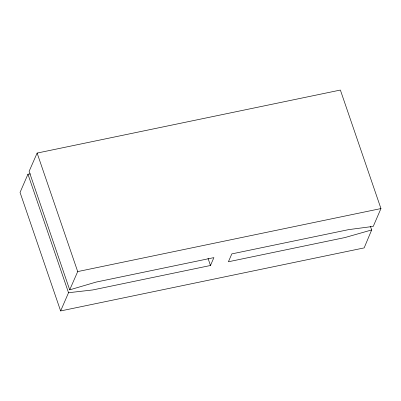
<?xml version="1.0" encoding="UTF-8"?>
<svg xmlns="http://www.w3.org/2000/svg" width="401" height="401" viewBox="0 0 401 401"><rect width="100%" height="100%" fill="white"/><g stroke="black" fill="none" stroke-linecap="round" stroke-linejoin="round"><path stroke-width="0.6" d="M370.444 226.395L371.662 229.953L364.158 247.893L60.626 310.945L20.05 192.43L27.95 174.209L30.436 173.924M60.626 310.945L68.531 292.725L92.731 289.953L210.475 265.492L213.888 257.622L96.145 282.078L69.699 289.848L29.123 171.332L37.123 153.072L340.374 90.055L380.95 208.57L373.251 226.385L348.569 229.643L231.813 253.898L228.4 261.768L344.98 237.547L371.662 229.953M69.699 289.848L77.699 271.587L37.123 153.072M77.699 271.587L380.95 208.57M208.039 258.379L210.475 265.492M27.95 174.209L68.531 292.725"/></g></svg>
